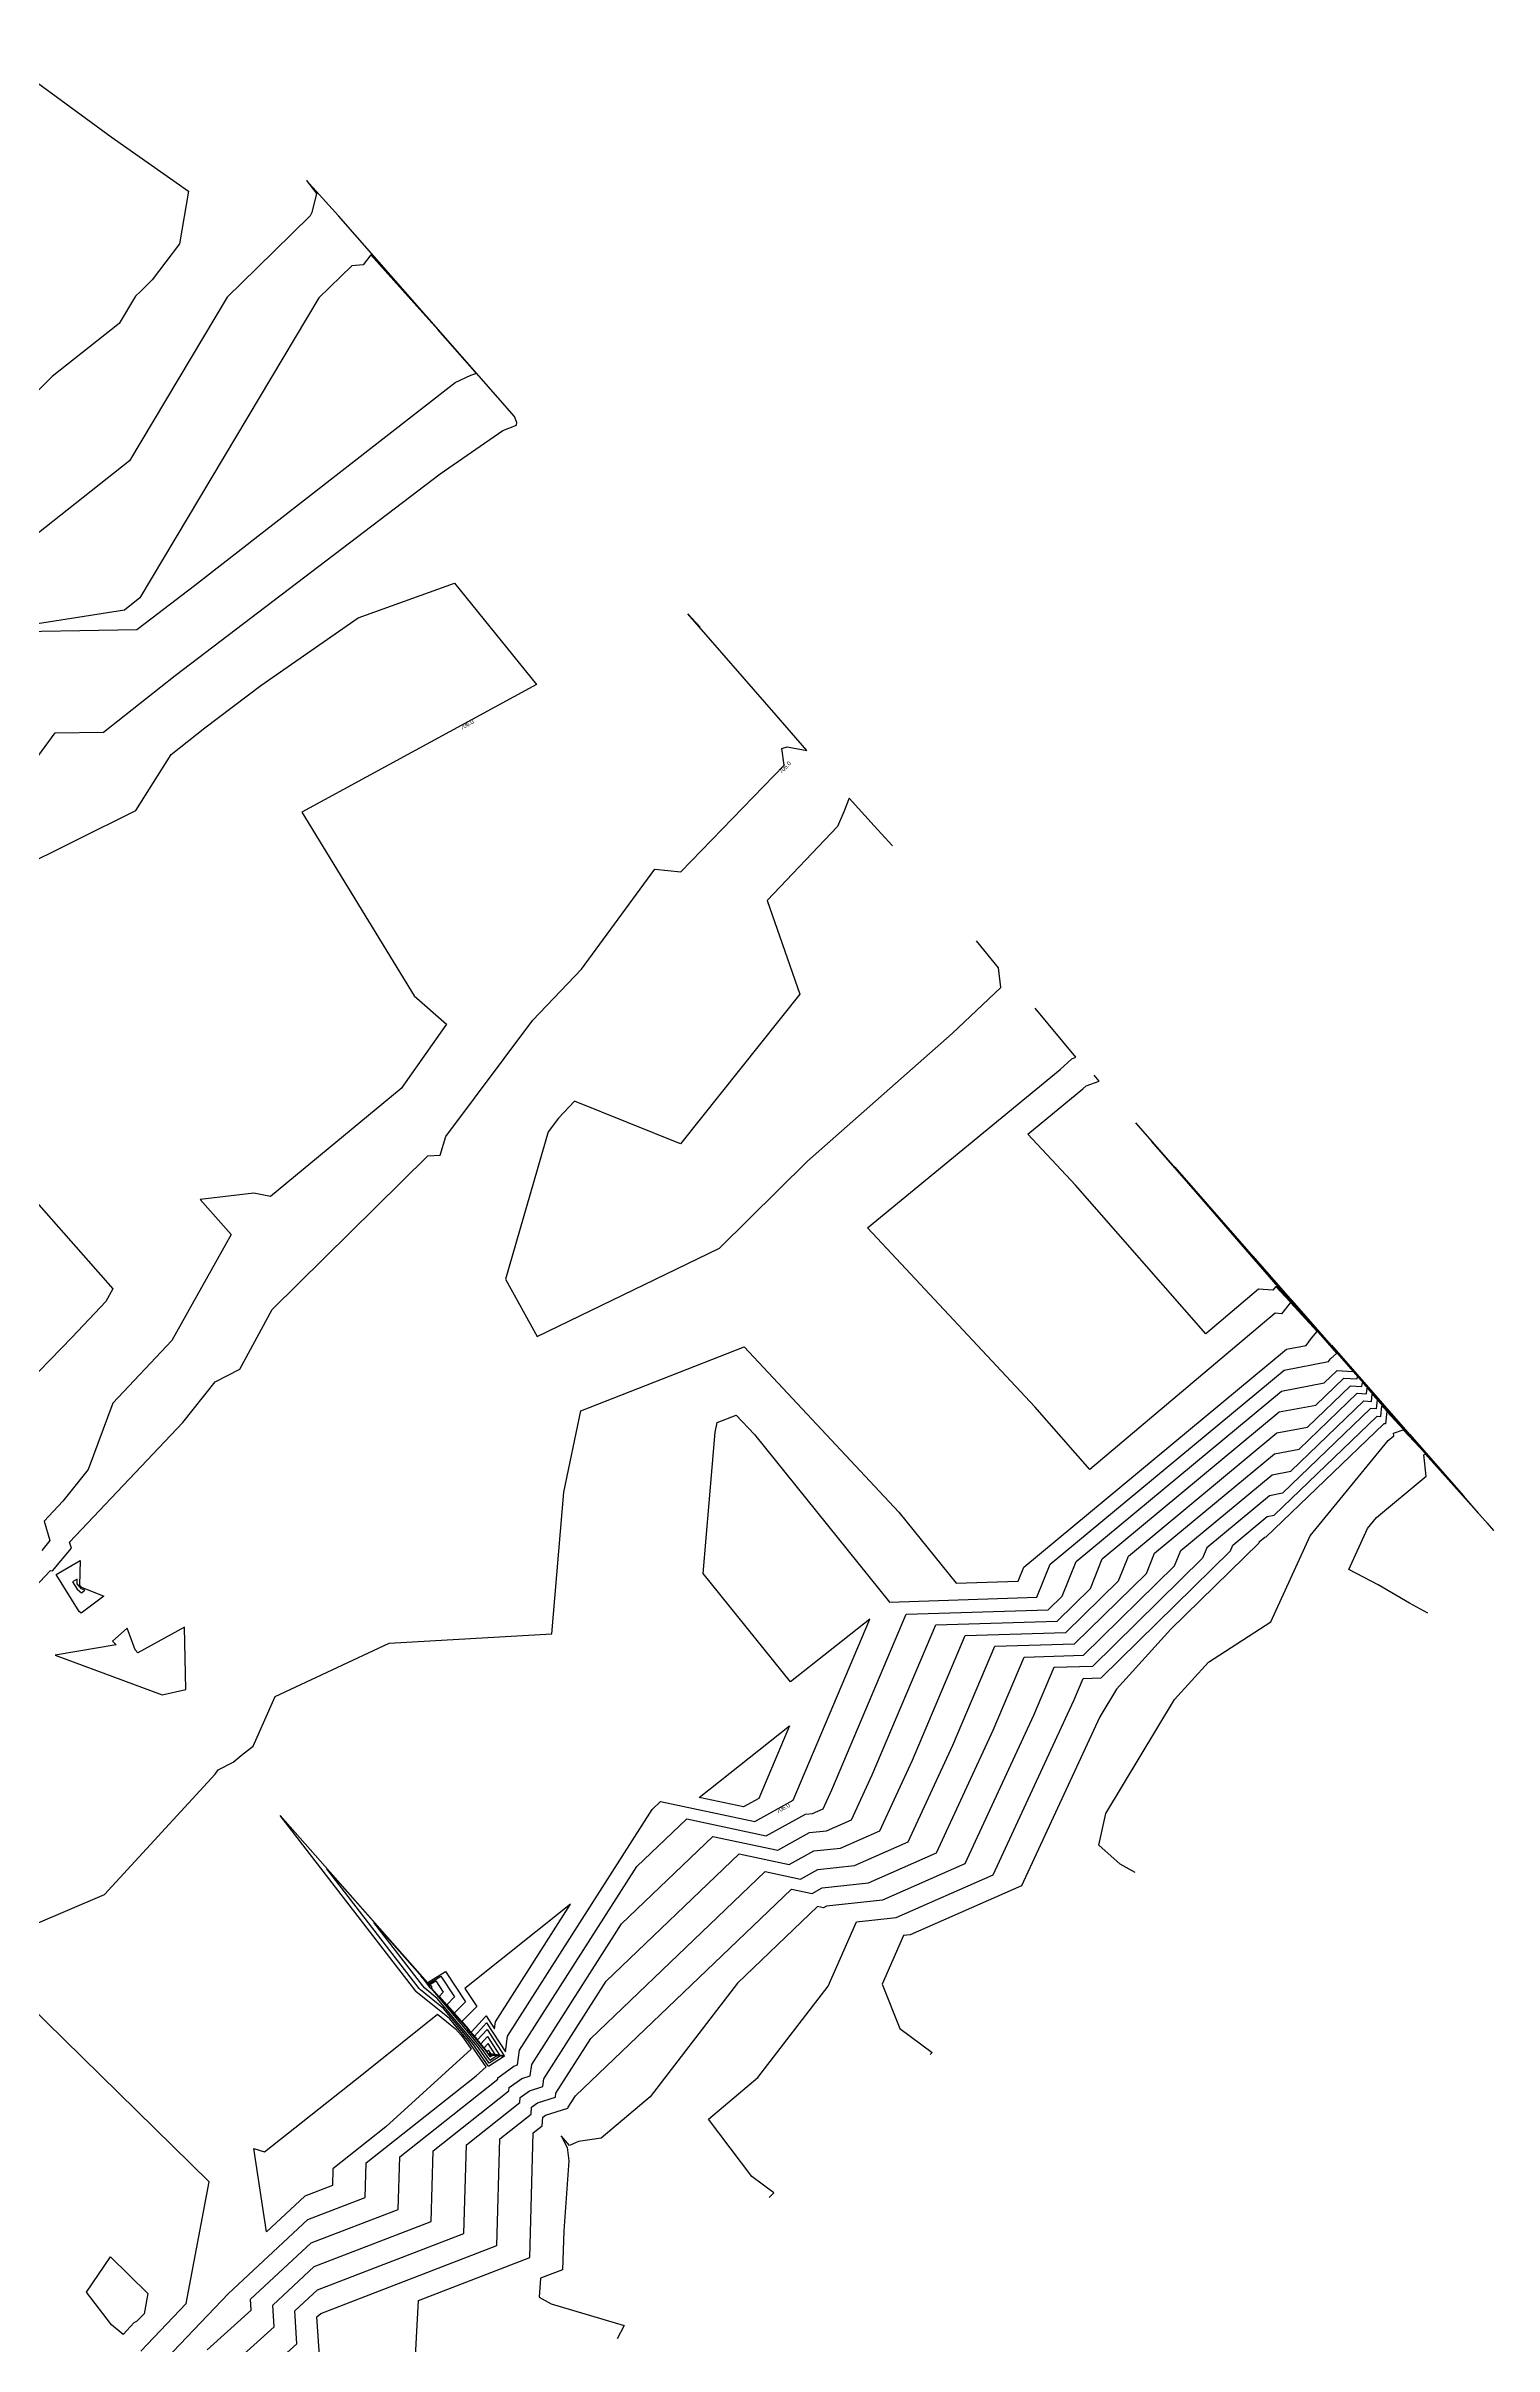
# Model space of a CAD drawing. Extents: x 1684434 to 1702565, y 997334 to 1000228.
# Drawn here: x 1702392 to 1702564.6, y 999886.9 to 1000161.1 of the extents above; entities that cross this region are included whole.
import ezdxf

# ---------------------------------------------------------------- set-up
doc = ezdxf.new("R2010")
doc.units = 0
doc.layers.add('Default', color=7, linetype='Continuous')

msp = doc.modelspace()

# ---------------------------------------------------------------- linework, layer by layer
at = {"layer": 'Default'}
for points in [[(1702384.99, 1000161.05), (1702399.79, 1000150.24), (1702408.98, 1000143.73), (1702407.92, 1000137.49), (1702404.68, 1000133.17), (1702403.27, 1000131.79), (1702402.68, 1000131.22), (1702400.74, 1000127.97), (1702392.76, 1000121.66), (1702375.24, 1000104.05)], [(1702447.86, 1000116.89), (1702426.88, 1000140.8), (1702423.05, 1000145.04), (1702424.24, 1000143.48), (1702423.71, 1000141.22), (1702423.51, 1000140.8), (1702417.13, 1000134.55), (1702413.61, 1000131.12), (1702401.97, 1000111.62), (1702386.32, 1000099.25)], [(1702438.73, 1000127.25), (1702436.21, 1000130.04), (1702430.71, 1000136.16), (1702429.82, 1000134.95), (1702428.47, 1000134.85), (1702424.54, 1000131.03), (1702403.2, 1000095.27), (1702401.36, 1000093.82), (1702384.62, 1000091.17), (1702402.83, 1000091.48), (1702403.83, 1000092.27), (1702409.71, 1000096.74), (1702440.79, 1000120.96), (1702442.64, 1000121.8), (1702443.23, 1000122.02), (1702443.15, 1000122.21), (1702438.73, 1000127.25)], [(1702387.57, 1000071.64), (1702393.08, 1000079.17), (1702398.87, 1000079.27), (1702407.39, 1000086.02), (1702438.99, 1000110.04), (1702446.45, 1000115.23), (1702448.11, 1000115.87), (1702448.14, 1000116.18), (1702447.86, 1000116.89)], [(1702388.32, 1000062.75), (1702402.73, 1000069.93), (1702406.93, 1000076.59), (1702410.94, 1000079.77), (1702417.6, 1000084.83), (1702429.22, 1000092.9), (1702440.69, 1000097.01), (1702450.48, 1000084.95), (1702422.51, 1000069.73), (1702435.88, 1000047.84), (1702439.76, 1000044.44), (1702434.33, 1000036.79), (1702418.77, 1000023.9), (1702416.8, 1000024.3), (1702410.4, 1000023.54), (1702414.08, 1000019.36), (1702407.02, 1000006.74), (1702399.96, 999999.25), (1702397.02, 999991.35), (1702394.02, 999987.57), (1702391.77, 999985.19), (1702392.47, 999982.88), (1702391.51, 999981.72)], [(1702386.02, 999972.45), (1702392.56, 999979.33), (1702392.79, 999979.28), (1702395.03, 999981.98), (1702394.81, 999982.71), (1702408.33, 999996.96), (1702412.17, 1000001.81), (1702415.12, 1000003.31), (1702418.98, 1000010.45), (1702437.51, 1000028.74), (1702439, 1000028.83), (1702439.65, 1000031.06), (1702450.05, 1000044.94), (1702455.83, 1000051), (1702464.59, 1000062.93), (1702467.7, 1000062.59), (1702480.02, 1000075.33), (1702479.73, 1000077.32), (1702480.34, 1000077.51), (1702482.71, 1000077.08), (1702479.03, 1000081.27), (1702468.53, 1000093.37), (1702469.99, 1000091.78)], [(1702492.93, 1000065.71), (1702490.75, 1000068.08), (1702487.77, 1000071.38), (1702487.11, 1000069.75), (1702486.37, 1000068.03), (1702477.97, 1000059.2), (1702481.88, 1000048.02), (1702467.64, 1000030.18), (1702455.02, 1000035.26), (1702453.09, 1000033.25), (1702451.87, 1000031.62), (1702446.79, 1000014.07), (1702450.55, 1000007.2), (1702472.29, 1000017.76), (1702482.78, 1000028.11), (1702500.02, 1000043.33), (1702505.84, 1000048.8), (1702505.54, 1000051.18), (1702502.91, 1000054.37)], [(1702390.52, 999937.09), (1702398.99, 999940.68), (1702412.17, 999955.04), (1702412.54, 999955.57), (1702414.33, 999956.47), (1702415.51, 999957.48), (1702416.7, 999958.4), (1702419.34, 999964.31), (1702432.9, 999970.65), (1702452.31, 999971.79), (1702453.72, 999988.64), (1702455.77, 999998.36), (1702475.22, 1000005.99), (1702493.68, 999986.27), (1702500.49, 999977.81), (1702507.91, 999978.07), (1702508.58, 999979.73), (1702539.88, 1000005.7), (1702542.23, 1000006.15), (1702542.87, 1000007.01), (1702543.53, 1000007.81), (1702540.38, 1000011.25), (1702539.28, 1000009.93), (1702538.53, 1000010), (1702516.43, 999991.36), (1702509.88, 999998.85), (1702489.92, 1000020.16), (1702512.91, 1000039.03), (1702514.3, 1000040.33), (1702514.79, 1000040.5), (1702509.94, 1000046.36)], [(1702403.82, 999882.73), (1702413.76, 999893.15), (1702423.23, 999901.95), (1702430.07, 999904.58), (1702430.19, 999908.72), (1702443.27, 999919.08), (1702444.46, 999920.16), (1702442.32, 999923.24), (1702441.64, 999924.06), (1702440.1, 999925.9), (1702436.1, 999929.14), (1702436.08, 999929.17), (1702419.91, 999950.11), (1702437.49, 999930.22), (1702437.51, 999930.2), (1702439.64, 999931.5), (1702442.03, 999927.92), (1702440.67, 999926.55), (1702442.34, 999924.66), (1702443.08, 999923.82), (1702444.53, 999925.41), (1702446.77, 999921.96), (1702447.03, 999923.83), (1702464.27, 999950.85), (1702465.26, 999951.8), (1702476.51, 999949.42), (1702481.07, 999951.94), (1702490.23, 999973.53), (1702480.77, 999966.04), (1702470.36, 999978.97), (1702471.77, 999995.81), (1702472.01, 999996.95), (1702474.29, 999997.84), (1702476.46, 999995.53), (1702492.56, 999975.53), (1702510.12, 999976.14), (1702511.7, 999980.06), (1702539.59, 1000003.2), (1702544.89, 1000004.22), (1702545.12, 1000004.54), (1702545.89, 1000005.24), (1702523.85, 1000030.48), (1702541.44, 1000010.14), (1702538.63, 1000013.19), (1702538.25, 1000012.73), (1702536.56, 1000012.87), (1702530.25, 1000007.55), (1702514.75, 1000025.26), (1702509.05, 1000031.35), (1702515.62, 1000036.74), (1702516.02, 1000037.11), (1702517.54, 1000037.67), (1702516.97, 1000038.36)], [(1702411.23, 999886.43), (1702416.48, 999891.15), (1702416.4, 999892.45), (1702423.61, 999899.16), (1702433.99, 999903.14), (1702434.18, 999909.43), (1702445.85, 999918.68), (1702445.86, 999918.86), (1702447.78, 999920.24), (1702448.23, 999920.39), (1702448.47, 999922.13), (1702462.44, 999944.02), (1702468.38, 999949.71), (1702477.87, 999947.7), (1702482.53, 999950.28), (1702483.39, 999950.37), (1702484.65, 999950.93), (1702485.69, 999953.19), (1702494.55, 999974.12), (1702511.47, 999974.63), (1702513.15, 999976.28), (1702514.81, 999980.39), (1702539.3, 1000000.71), (1702544.38, 1000001.68), (1702545.93, 1000003.17), (1702547.76, 1000003.06), (1702547.77, 1000003.13), (1702547.9, 1000002.98), (1702548.18, 1000002.67), (1702521.94, 1000032.7)], [(1702386.12, 1000028.59), (1702399.97, 1000012.89), (1702399.14, 1000011.4), (1702395.11, 1000007.13), (1702383.29, 999994.96)], [(1702408.7, 999879.72), (1702419.19, 999889.15), (1702419.03, 999891.75), (1702423.99, 999896.36), (1702437.91, 999901.71), (1702438.16, 999910.14), (1702447.18, 999917.28), (1702447.2, 999917.69), (1702448.72, 999918.78), (1702449.73, 999919.1), (1702449.92, 999920.43), (1702460.61, 999937.2), (1702471.5, 999947.62), (1702479.23, 999945.98), (1702483.03, 999948.08), (1702485.05, 999948.3), (1702488.03, 999949.61), (1702490.5, 999954.96), (1702498.07, 999972.84), (1702512.53, 999973.28), (1702516.5, 999977.18), (1702517.93, 999980.72), (1702539.02, 999998.22), (1702543.39, 999999.05), (1702546.72, 1000002.26), (1702548.32, 1000002.17), (1702548.35, 1000002.43), (1702548.89, 1000001.86), (1702550.01, 1000000.61), (1702526.6, 1000027.39)], [(1702406.17, 999873), (1702421.91, 999887.15), (1702421.67, 999891.05), (1702424.37, 999893.57), (1702441.83, 999900.28), (1702442.14, 999910.85), (1702448.51, 999915.89), (1702448.54, 999916.51), (1702449.66, 999917.31), (1702451.23, 999917.81), (1702451.36, 999918.73), (1702458.78, 999930.37), (1702474.62, 999945.53), (1702480.6, 999944.26), (1702483.53, 999945.89), (1702486.71, 999946.24), (1702491.41, 999948.3), (1702495.31, 999956.73), (1702501.59, 999971.56), (1702513.58, 999971.93), (1702519.84, 999978.08), (1702521.04, 999981.05), (1702538.73, 999995.72), (1702542.4, 999996.42), (1702547.52, 1000001.35), (1702548.88, 1000001.27), (1702548.93, 1000001.74), (1702549.87, 1000000.73), (1702551.83, 999998.55), (1702531.26, 1000022.09)], [(1702424.63, 999885.15), (1702424.3, 999890.35), (1702424.75, 999890.77), (1702445.75, 999898.84), (1702446.12, 999911.56), (1702449.84, 999914.5), (1702449.88, 999915.33), (1702450.6, 999915.85), (1702452.73, 999916.52), (1702452.8, 999917.03), (1702456.95, 999923.54), (1702477.74, 999943.44), (1702481.96, 999942.54), (1702484.03, 999943.69), (1702488.38, 999944.17), (1702494.79, 999946.99), (1702500.11, 999958.5), (1702505.1, 999970.29), (1702514.63, 999970.58), (1702523.19, 999978.98), (1702524.16, 999981.38), (1702538.44, 999993.23), (1702541.4, 999993.8), (1702548.31, 1000000.45), (1702549.44, 1000000.38), (1702549.52, 1000001.04), (1702550.86, 999999.61), (1702553.66, 999996.48), (1702535.92, 1000016.79)], [(1702435.88, 999882.72), (1702436.43, 999892.32), (1702449.67, 999897.41), (1702450.1, 999912.27), (1702451.17, 999913.11), (1702451.22, 999914.16), (1702451.54, 999914.38), (1702454.23, 999915.23), (1702454.25, 999915.34), (1702455.12, 999916.71), (1702480.86, 999941.35), (1702483.32, 999940.83), (1702484.53, 999941.49), (1702490.04, 999942.1), (1702498.17, 999945.68), (1702504.92, 999960.27), (1702508.62, 999969.01), (1702515.69, 999969.23), (1702526.53, 999979.88), (1702527.27, 999981.7), (1702538.16, 999990.74), (1702540.41, 999991.17), (1702549.1, 999999.54), (1702550, 999999.48), (1702550.1, 1000000.34), (1702551.85, 999998.48), (1702555.49, 999994.42), (1702540.57, 1000011.49)], [(1702545.23, 1000006.18), (1702557.31, 999992.36), (1702552.83, 999997.35), (1702550.68, 999999.65), (1702550.57, 999998.59), (1702549.9, 999998.63), (1702539.42, 999988.54), (1702537.87, 999988.24), (1702530.39, 999982.03), (1702529.88, 999980.78), (1702516.74, 999967.88), (1702512.14, 999967.74), (1702509.73, 999962.05), (1702501.55, 999944.37), (1702491.71, 999940.03), (1702485.03, 999939.3), (1702484.69, 999939.11), (1702483.99, 999939.26), (1702474.43, 999930.11), (1702464.04, 999916.58), (1702458.18, 999911.64), (1702455.49, 999911.26), (1702454.43, 999910.79), (1702453.42, 999911.92), (1702454.13, 999910.53), (1702454.34, 999908.95), (1702453.72, 999900.6), (1702453.59, 999895.97), (1702450.94, 999894.96), (1702450.81, 999892.69), (1702452.22, 999891.9), (1702460.93, 999889.33), (1702460.08, 999887.75)], [(1702478.21, 999904.58), (1702478.76, 999905.13), (1702476.14, 999907.1), (1702470.98, 999913.93), (1702476.87, 999918.9), (1702485.23, 999929.79), (1702488.61, 999937.44), (1702493.37, 999937.97), (1702504.93, 999943.06), (1702514.54, 999963.82), (1702515.65, 999966.46), (1702517.79, 999966.53), (1702533.22, 999981.68), (1702533.5, 999982.36), (1702537.58, 999985.75), (1702538.43, 999985.91), (1702550.69, 999997.72), (1702551.13, 999997.69), (1702551.26, 999998.95), (1702553.82, 999996.23), (1702559.14, 999990.3), (1702549.89, 1000000.88)], [(1702554.55, 999995.58), (1702560.97, 999988.23), (1702554.8, 999995.1), (1702551.85, 999998.26), (1702551.69, 999996.8), (1702551.49, 999996.81), (1702537.44, 999983.28), (1702537.3, 999983.26), (1702536.62, 999982.69), (1702536.57, 999982.58), (1702526.11, 999972.31), (1702519.62, 999965.19), (1702517.62, 999961.86), (1702508.31, 999941.74), (1702495.04, 999935.9), (1702494.24, 999935.81), (1702491.67, 999929.99), (1702493.81, 999924.74), (1702497.64, 999921.86), (1702497.42, 999921.64)], [(1702521.85, 999943.31), (1702520.05, 999944.3), (1702517.53, 999946.57), (1702518.33, 999950.34), (1702526.53, 999963.95), (1702530.59, 999968.41), (1702538.02, 999973.21), (1702542.7, 999983.45), (1702551.99, 999994.81), (1702552.69, 999995.39), (1702552.65, 999995.68), (1702553.8, 999996.09), (1702555.79, 999993.98), (1702562.79, 999986.17), (1702559.21, 999990.28)], [(1702556.73, 999974.23), (1702554.54, 999975.44), (1702550.81, 999977.63), (1702547.31, 999979.46), (1702549.53, 999984.31), (1702550.62, 999985.64), (1702556.54, 999990.58), (1702556.25, 999993.13), (1702556.45, 999993.2), (1702556.78, 999992.85), (1702564.62, 999984.11), (1702563.86, 999984.97)], [(1702396.01, 999977.59), (1702396.22, 999977.34), (1702398.9, 999976.27), (1702396.18, 999974.22), (1702395.96, 999974.43), (1702393.22, 999978.84), (1702396.07, 999980.52), (1702396.01, 999977.59)], [(1702395.72, 999977.72), (1702395.73, 999978.29), (1702395.17, 999977.96), (1702395.71, 999977.1), (1702396.22, 999976.64), (1702396.64, 999976.97), (1702396.22, 999977.13), (1702395.72, 999977.72)], [(1702408.53, 999972.58), (1702402.95, 999969.5), (1702402.62, 999969.87), (1702401.68, 999972.43), (1702399.92, 999970.88), (1702400.39, 999970.46), (1702393.08, 999969.22), (1702405.86, 999964.51), (1702408.68, 999965.15), (1702408.53, 999972.58)], [(1702476.97, 999952.15), (1702475.14, 999951.14), (1702469.87, 999952.26), (1702480.63, 999960.79), (1702476.97, 999952.15)], [(1702444.96, 999921.66), (1702445.02, 999921.59), (1702446.65, 999921.43), (1702444.76, 999920.21), (1702444.72, 999920.26), (1702442.88, 999922.91), (1702441.8, 999924.2), (1702439.38, 999927.11), (1702436.63, 999929.33), (1702436.51, 999929.49), (1702425.5, 999943.75), (1702437.47, 999930.2), (1702437.59, 999930.06), (1702439.06, 999930.96), (1702440.7, 999928.49), (1702439.77, 999927.55), (1702442.32, 999924.65), (1702443.46, 999923.36), (1702444.59, 999924.59), (1702446.61, 999921.48), (1702444.96, 999921.66)], [(1702441.92, 999929.5), (1702443.37, 999927.34), (1702441.58, 999925.55), (1702442.35, 999924.67), (1702442.7, 999924.28), (1702444.48, 999926.23), (1702445.47, 999924.7), (1702445.59, 999925.53), (1702454.53, 999939.55), (1702441.92, 999929.5)], [(1702444.91, 999921.69), (1702445.02, 999921.56), (1702446.18, 999921.46), (1702444.83, 999920.58), (1702444.74, 999920.7), (1702443.43, 999922.58), (1702441.96, 999924.34), (1702438.65, 999928.31), (1702437.15, 999929.52), (1702436.93, 999929.8), (1702431.08, 999937.38), (1702437.45, 999930.18), (1702437.68, 999929.92), (1702438.47, 999930.41), (1702439.37, 999929.06), (1702438.86, 999928.55), (1702442.31, 999924.64), (1702443.85, 999922.9), (1702444.65, 999923.77), (1702446.08, 999921.56), (1702444.91, 999921.69)], [(1702445.02, 999921.54), (1702444.86, 999921.72), (1702445.56, 999921.64), (1702444.71, 999922.95), (1702444.23, 999922.43), (1702442.3, 999924.63), (1702437.96, 999929.55), (1702438.04, 999929.64), (1702437.89, 999929.86), (1702437.76, 999929.78), (1702437.42, 999930.16), (1702436.67, 999931.02), (1702437.36, 999930.12), (1702437.67, 999929.71), (1702437.92, 999929.51), (1702442.12, 999924.48), (1702443.98, 999922.25), (1702444.76, 999921.13), (1702444.9, 999920.95), (1702445.71, 999921.48), (1702445.02, 999921.54)], [(1702403.31, 999886.25), (1702408.73, 999891.94), (1702411.44, 999906.43), (1702389.86, 999927.68)], [(1702442.67, 999922.27), (1702432.52, 999913.01), (1702426.21, 999908.01), (1702426.15, 999906.01), (1702422.85, 999904.74), (1702418.28, 999900.5), (1702416.8, 999910.43), (1702418.06, 999910.03), (1702430.04, 999919.52), (1702438.66, 999926.45), (1702440.83, 999924.7), (1702441.48, 999923.92), (1702441.77, 999923.57), (1702442.67, 999922.27)], [(1702445.03, 999921.73), (1702444.76, 999922.13), (1702444.61, 999921.97), (1702442.28, 999924.62), (1702442.25, 999924.65), (1702442.28, 999924.62), (1702444.54, 999921.91), (1702444.78, 999921.56), (1702444.97, 999921.33), (1702445.24, 999921.5), (1702445.01, 999921.52), (1702444.81, 999921.75), (1702445.03, 999921.73)], [(1702445.01, 999921.63), (1702445.03, 999921.61), (1702446.43, 999921.48), (1702445.01, 999921.63)], [(1702399.7, 999897.52), (1702404.15, 999893.14), (1702403.7, 999890.72), (1702402.8, 999889.78), (1702402.49, 999889.62), (1702401.21, 999888.23), (1702399.83, 999889.39), (1702396.85, 999893.31), (1702399.7, 999897.52)]]:
    msp.add_lwpolyline(points, dxfattribs=at)

# ---------------------------------------------------------------- texts
for s, rotation, p in [(' 706.0', 28.5562, (1702441.38, 1000079.43)), (' 705.0', 45.9671, (1702479.55, 1000074.12)), (' 706.0', 28.9072, (1702479.06, 999950.26))]:
    msp.add_text(s, height=0.5, rotation=rotation, dxfattribs=at).set_placement(p)

doc.saveas('drawing.dxf')
